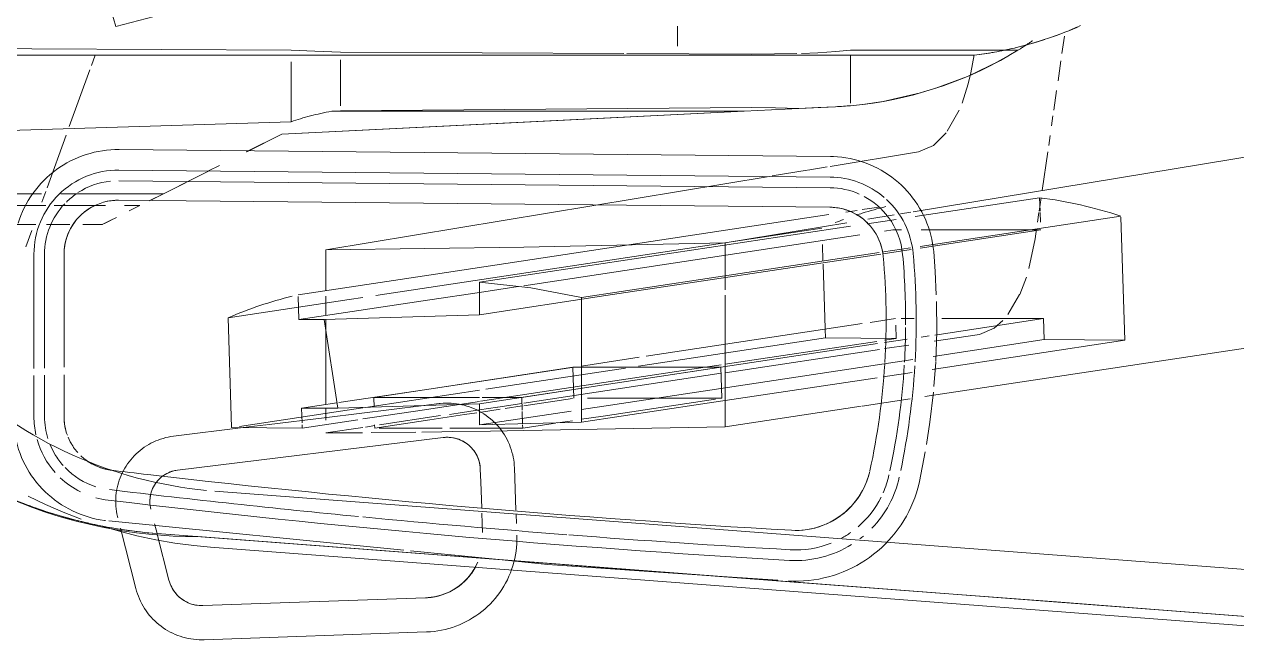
# Model space of a CAD drawing. Header units: inches. Extents: x -1221 to 179, y -822 to 880.
# Drawn here: x 75.6 to 82.24, y -364.46 to -361.09 of the extents above; entities that cross this region are included whole.
import ezdxf

# ---------------------------------------------------------------- set-up
doc = ezdxf.new("R2010")
doc.units = ezdxf.units.IN
doc.header["$MEASUREMENT"] = 0
doc.layers.add('X1$0$I-FURN', color=30, linetype='Continuous', lineweight=9)

# ---------------------------------------------------------------- blocks, each defined once
blk = doc.blocks.new('X1$0$Allsteel Seating Acuity Work-Conference Chair1 - Fully Adj_ Arms_ Mesh Back-V34-FIRST FLOOR POWER _ SIGNAL')
at = {"layer": 'X1$0$I-FURN'}
for p, q in [((11.4298, 2.5922), (11.0889, 4.849)), ((10.0895, 4.5154), (10.4181, 2.5277)), ((11.9474, -1.2944), (12.3946, 4.578)), ((12.3946, 4.578), (11.9474, -1.2944)), ((12.2541, -1.3178), (12.7014, 4.5547)), ((12.6375, 4.3995), (12.6247, 4.2318)), ((12.6247, 4.2318), (12.1799, -1.6096)), ((10.6074, 2.5676), (10.4416, 3.6653)), ((10.4472, 3.6655), (11.1215, 3.6869)), ((11.1215, 3.6869), (11.118, 3.2453)), ((11.2808, 2.6321), (11.1215, 3.6869)), ((9.4552, 3.3566), (9.5511, 3.3429)), ((9.5918, 3.3371), (9.7007, 3.3214)), ((9.7537, 3.3137), (9.862, 3.2981)), ((9.8931, 3.2936), (9.9477, 3.2857)), ((9.9997, 3.2782), (10.0539, 3.2703)), ((10.0895, 3.2652), (10.3013, 3.2345)), ((10.4137, 3.223), (10.3407, 3.2207)), ((10.4436, 2.5392), (10.3407, 3.2207)), ((10.3421, 3.2286), (10.4145, 3.2181)), ((10.4737, 3.2249), (10.4214, 3.2232)), ((10.4225, 3.217), (10.4746, 3.2094)), ((10.5112, 3.2041), (10.5656, 3.1963)), ((10.5174, 2.5726), (10.5174, 3.2263)), ((10.617, 2.5668), (10.5174, 3.2263)), ((10.5656, 3.1963), (10.7288, 3.1623)), ((11.118, 3.2453), (11.0027, 3.2417)), ((11.0027, 3.2417), (11.0027, 2.6855)), ((11.0926, 2.6464), (11.0027, 3.2417)), ((11.2098, 2.6375), (11.118, 3.2453)), ((10.7753, 3.1483), (10.8699, 3.1116)), ((10.8713, 3.1109), (10.9809, 3.0468)), ((11.0131, 3.0198), (11.0553, 2.9718)), ((11.0553, 2.9718), (11.0889, 2.8908)), ((9.6563, 2.8444), (9.5587, 2.8615)), ((11.0889, 2.8908), (11.1262, 2.6439)), ((9.9766, 2.7148), (9.862, 2.7797)), ((11.0752, 2.6574), (10.9099, 2.6566)), ((11.2381, 2.6518), (11.0752, 2.6574)), ((11.104, 2.5715), (11.0971, 2.6166)), ((11.3749, 2.6416), (11.2404, 2.6517)), ((11.895, 2.5629), (11.7328, 2.5949)), ((10.1693, 2.0747), (10.0895, 2.5572)), ((11.0027, 2.5336), (11.0027, 2.4628)), ((11.4764, 0.8724), (11.2264, 2.5274)), ((11.3214, 2.3633), (11.2974, 2.5221)), ((10.4202, 2.5152), (10.4295, 2.4591)), ((10.5174, 2.4162), (10.5174, 2.4646)), ((10.6379, 2.3655), (10.6156, 2.5131)), ((10.6475, 2.3649), (10.6244, 2.5175)), ((11.1342, 2.3712), (11.1155, 2.4953)), ((11.1473, 2.5045), (11.1673, 2.3717)), ((11.4815, 2.2498), (11.4418, 2.5124)), ((10.2282, 2.4117), (10.2149, 2.393)), ((10.4353, 2.424), (10.4589, 2.281)), ((10.4833, 2.2762), (10.4592, 2.4359)), ((10.5241, 2.3719), (10.5174, 2.4162)), ((11.0236, 2.2933), (11.0027, 2.4315)), ((11.0383, 2.4327), (11.1116, 2.435)), ((11.1116, 2.435), (11.1086, 2.0481)), ((11.1116, 2.435), (11.1213, 2.371)), ((12.1767, 2.4298), (12.1546, 2.4465)), ((10.1906, 2.3541), (10.1796, 2.334)), ((10.4059, 2.2498), (10.3919, 2.3428)), ((10.789, 1.3648), (10.6414, 2.3425)), ((10.8768, 0.8467), (10.6495, 2.3513)), ((11.1275, 2.3297), (11.253, 1.499)), ((11.3659, 0.8374), (11.1398, 2.334)), ((11.1714, 2.345), (11.2991, 1.499)), ((11.4722, 1.3648), (11.3263, 2.3309)), ((10.1372, 2.2276), (10.1313, 2.2055)), ((10.4196, 2.159), (10.4102, 2.2212)), ((10.8224, 0.3969), (10.5444, 2.2373)), ((11.2089, 1.0664), (11.0302, 2.2498)), ((11.5949, 1.499), (11.4825, 2.2433)), ((10.4781, 2.1652), (10.5882, 1.499)), ((10.7015, 0.8315), (10.497, 2.1858)), ((10.115, 2.0752), (10.0769, -1.8177)), ((10.1895, 1.9522), (10.172, 2.0581)), ((10.1897, -1.8188), (10.2278, 2.0741)), ((10.2857, 2.0735), (10.2476, -1.8194)), ((10.3545, -1.8204), (10.3926, 2.0725)), ((10.3926, 2.0725), (10.3545, -1.8204)), ((10.3926, 2.0725), (10.3545, -1.8204)), ((10.7679, -0.1471), (10.4334, 2.0676)), ((10.8757, -0.4131), (10.5069, 2.0291)), ((10.6878, 2.0348), (10.5962, 2.0319)), ((11.0578, 2.0465), (10.7047, 2.0353)), ((11.1086, 2.0481), (11.0609, 2.0466)), ((11.263, 1.0255), (11.1086, 2.0481)), ((10.2217, 1.7574), (10.1901, 1.9487)), ((10.6258, -0.6865), (10.2245, 1.7405)), ((12.407, 1.3724), (12.4354, 1.7882)), ((10.5882, 1.499), (10.8445, 1.499)), ((10.8752, 1.499), (11.5949, 1.499)), ((11.2561, 1.4784), (11.2694, 1.3906)), ((11.2694, 1.4764), (11.4381, 1.4817)), ((11.2694, 0.6662), (11.2694, 1.4764)), ((11.2694, 1.4764), (11.3659, 0.8374)), ((11.3024, 1.4774), (11.4656, 0.3969)), ((11.4381, 1.4817), (11.4381, 0.7457)), ((11.5363, 0.8315), (11.4435, 1.4462)), ((10.8875, 0.7126), (10.789, 1.3648)), ((11.2694, 1.3906), (11.4552, 0.1602)), ((11.5707, 0.7126), (11.4722, 1.3648)), ((11.2623, 0.7126), (11.2145, 1.0295)), ((11.3893, 0.1894), (11.2738, 0.9542)), ((11.5005, 0.7126), (11.4764, 0.8724)), ((10.8038, 0.154), (10.7015, 0.8315)), ((10.9814, 0.154), (10.8768, 0.8467)), ((11.4691, 0.154), (11.3659, 0.8374)), ((11.3659, 0.8374), (11.434, 0.3862)), ((11.5543, 0.7126), (11.5363, 0.8315)), ((11.5707, 0.7126), (10.8875, 0.7126)), ((11.3922, -0.1471), (11.2684, 0.6723)), ((11.4381, 0.6716), (11.2694, 0.6662)), ((11.2694, 0.6662), (11.3922, -0.1471)), ((11.5849, 0.154), (11.5707, 0.7126)), ((11.4394, 0.6633), (11.4796, 0.3969)), ((11.5848, 0.1548), (11.5091, 0.6556)), ((11.574, 0.582), (11.5617, 0.6634)), ((11.6028, 0.3916), (11.5757, 0.5712)), ((10.859, 0.154), (10.827, 0.3659)), ((11.5041, 0.3884), (11.434, 0.3862)), ((11.434, 0.3862), (11.434, 0.1696)), ((11.4671, 0.3873), (11.487, 0.2555)), ((11.481, 0.3877), (11.4949, 0.2959)), ((11.5789, 0.3908), (11.5118, 0.3887)), ((11.6028, 0.3916), (11.5848, 0.391)), ((11.6028, 0.1118), (11.6028, 0.3916)), ((12.0523, 0.3543), (11.8206, 0.3462)), ((12.1242, 0.3568), (12.073, 0.355)), ((12.236, 0.3586), (12.2155, 0.3593)), ((12.297, 0.3515), (12.2767, 0.3547)), ((12.317, 0.3475), (12.297, 0.3515)), ((12.3369, 0.3427), (12.317, 0.3475)), ((11.499, 0.2686), (11.5163, 0.154)), ((11.4872, 0.2538), (11.5023, 0.154)), ((11.542, 0.2029), (11.5332, 0.1911)), ((11.6219, 0.0091), (11.619, 0.2158)), ((12.2746, -0.2237), (12.3209, 0.2423)), ((10.8038, 0.154), (10.9814, 0.154)), ((10.9001, -0.1176), (10.859, 0.154)), ((10.9814, 0.154), (11.0083, -0.6948)), ((11.4817, -0.4224), (11.3946, 0.154)), ((11.434, 0.154), (11.434, -0.4239)), ((11.4561, 0.154), (11.4725, 0.0455)), ((11.4691, 0.154), (11.5849, 0.154)), ((11.4936, -0.6215), (11.4691, 0.154)), ((11.5023, 0.154), (11.5198, 0.0379)), ((11.5172, 0.1664), (11.5099, 0.1536)), ((11.5184, 0.1403), (11.5287, 0.0718)), ((11.5849, 0.154), (11.5848, 0.1548)), ((11.8963, 0.1617), (11.8272, 0.1593)), ((11.8272, 0.1593), (11.8963, 0.1617)), ((11.8272, 0.1593), (11.8963, 0.1617)), ((11.8963, 0.1617), (11.8272, 0.1593)), ((12.0386, 0.1667), (11.8982, 0.1618)), ((11.8982, 0.1618), (12.0386, 0.1667)), ((11.8982, 0.1618), (12.0386, 0.1667)), ((12.0386, 0.1667), (11.8982, 0.1618)), ((12.1231, 0.1696), (12.069, 0.1678)), ((12.069, 0.1678), (12.1231, 0.1696)), ((12.069, 0.1678), (12.1231, 0.1696)), ((12.1231, 0.1696), (12.069, 0.1678)), ((12.1746, 0.1714), (12.1239, 0.1697)), ((12.1239, 0.1697), (12.1746, 0.1714)), ((12.1239, 0.1697), (12.1746, 0.1714)), ((12.1746, 0.1714), (12.1239, 0.1697)), ((11.5287, 0.0718), (11.5573, -0.1176)), ((11.6028, -0.0083), (11.6028, 0.1118)), ((11.469, 0.0284), (11.4673, 0.0138)), ((11.4713, 0.0429), (11.469, 0.0284)), ((11.4742, 0.0574), (11.4713, 0.0429)), ((11.4725, 0.0455), (11.489, -0.0637)), ((11.5198, 0.0379), (11.527, -0.0093)), ((11.6226, -0.0505), (11.6219, 0.0091)), ((11.4657, -0.0156), (11.4657, -0.0303)), ((11.4657, -0.0303), (11.4664, -0.045)), ((11.4664, -0.045), (11.4676, -0.0597)), ((11.4676, -0.0597), (11.4684, -0.0663)), ((11.4684, -0.0663), (11.4787, -0.1504)), ((11.489, -0.0637), (11.5016, -0.1471)), ((11.5343, -0.0582), (11.5848, -0.3921)), ((11.6028, -0.3936), (11.6028, -0.0498)), ((11.624, -0.1611), (11.6226, -0.0505)), ((11.654, -0.0435), (11.8325, -1.4976)), ((11.8325, -1.4976), (11.654, -0.0435)), ((11.8325, -1.4976), (11.654, -0.0435)), ((11.654, -0.0435), (11.8325, -1.4976)), ((11.0083, -0.8342), (10.9001, -0.1176)), ((11.5573, -0.1176), (11.6028, -0.4186)), ((10.8723, -0.8385), (10.7679, -0.1471)), ((11.4628, -0.6143), (11.3922, -0.1471)), ((11.3922, -0.1471), (11.434, -0.4239)), ((11.4787, -0.1504), (11.5439, -0.681)), ((11.5016, -0.1471), (11.5429, -0.4205)), ((11.627, -0.4388), (11.6244, -0.194)), ((12.5745, -1.3588), (12.532, -0.141)), ((12.532, -0.141), (12.5745, -1.3588)), ((12.532, -0.141), (12.5745, -1.3588)), ((12.5745, -1.3588), (12.532, -0.141)), ((12.7614, -1.3522), (12.7189, -0.1345)), ((12.1105, -1.8749), (12.2711, -0.2587)), ((11.434, -0.4239), (11.4873, -0.4222)), ((11.4888, -0.4696), (11.4817, -0.4224)), ((11.5429, -0.4205), (11.5524, -0.4833)), ((11.5848, -0.4191), (11.6028, -0.4186)), ((11.5888, -0.419), (11.5964, -0.4689)), ((10.8978, -0.5595), (10.8863, -0.4833)), ((11.5039, -0.5695), (11.4909, -0.4833)), ((11.5567, -0.512), (11.6025, -0.8154)), ((11.5985, -0.4833), (11.6292, -0.6865)), ((11.6292, -0.6865), (11.6275, -0.4854)), ((10.9977, -1.2213), (10.8978, -0.5595)), ((11.5928, -1.1583), (11.5039, -0.5695)), ((11.0083, -0.6948), (11.4936, -0.6215)), ((11.4936, -0.8188), (11.4645, -0.6259)), ((11.4936, -0.8188), (11.4936, -0.6215)), ((10.6258, -0.6865), (10.8494, -0.6865)), ((10.8806, -0.6865), (10.986, -0.6865)), ((11.008, -0.6865), (11.4737, -0.6865)), ((11.0083, -0.6948), (11.0083, -0.8342)), ((11.4936, -0.6865), (11.559, -0.6865)), ((11.5439, -0.681), (11.5844, -1.0112)), ((11.0083, -0.8342), (10.881, -0.8382)), ((11.5732, -0.8163), (11.4936, -0.8188)), ((11.6025, -0.8154), (11.5848, -0.8159)), ((11.5995, -1.2022), (11.6025, -0.8154)), ((11.5848, -1.0141), (11.6, -1.138)), ((11.6, -1.138), (11.6469, -1.5204)), ((10.9977, -1.2213), (11.5995, -1.2022)), ((12.1827, -1.6093), (12.435, -1.545)), ((12.435, -1.545), (12.1827, -1.6093)), ((12.435, -1.545), (12.1827, -1.6093)), ((12.1827, -1.6093), (12.435, -1.545)), ((12.1267, -1.6236), (12.1799, -1.61)), ((12.1799, -1.61), (12.1267, -1.6236)), ((12.1799, -1.61), (12.1267, -1.6236)), ((12.1267, -1.6236), (12.1799, -1.61)), ((11.8226, -1.7873), (11.8352, -1.7943)), ((12.1502, -1.8106), (12.4812, -1.7262)), ((11.8352, -1.7943), (11.848, -1.8008)), ((11.9016, -1.8215), (11.9155, -1.8253)), ((11.9155, -1.8253), (11.9295, -1.8286)), ((12.1081, -1.8981), (12.1089, -1.8914)), ((12.0628, -2.1234), (12.1011, -2.0247)), ((11.2682, -2.1191), (10.6503, -2.1191)), ((10.6503, -2.1191), (11.2682, -2.1191)), ((10.6503, -2.1191), (11.2682, -2.1191)), ((11.5396, -2.1191), (11.3112, -2.1191)), ((11.3112, -2.1191), (11.5396, -2.1191)), ((11.3112, -2.1191), (11.5396, -2.1191)), ((10.6503, -2.2261), (11.2736, -2.2261)), ((11.3128, -2.2261), (11.5396, -2.2261)), ((11.9346, -2.239), (11.9509, -2.2228)), ((10.6503, -2.284), (11.2765, -2.284)), ((11.3137, -2.284), (11.5396, -2.284))]:
    blk.add_line(p, q, dxfattribs=at)
at = {"layer": 'X1$0$I-FURN', "lineweight": 13}
for p, q in [((12.1969, -1.3862), (12.663, 4.7339)), ((9.4249, 3.382), (9.4053, 3.4285)), ((9.4632, 3.2805), (9.443, 3.336)), ((9.4938, 3.185), (9.4738, 3.2493)), ((9.5202, 3.0858), (9.4938, 3.185)), ((9.5367, 3.0109), (9.5237, 3.0711)), ((9.5332, 3.0243), (9.5332, 3.1013)), ((9.5332, 2.1861), (9.5332, 3.0243)), ((9.5606, 2.8632), (9.545, 2.9668)), ((9.5606, 2.2498), (9.5606, 2.8632)), ((9.5606, 2.8632), (9.5606, 0.9451)), ((9.7408, 2.6531), (9.676, 2.8252)), ((9.8298, 2.2515), (9.813, 2.3642)), ((9.5606, 2.1861), (9.5606, 2.2497)), ((9.8232, 2.1861), (9.5606, 2.1861)), ((9.5606, 2.1082), (9.5606, 2.1826)), ((9.5606, 2.0106), (9.5606, 2.1053)), ((9.8523, 1.9024), (9.8424, 2.1033)), ((9.5606, 1.9084), (9.5606, 2.0012)), ((9.5606, 1.7693), (9.5606, 1.8884)), ((9.8671, 1.6037), (9.8523, 1.9024)), ((9.8523, 1.9024), (9.8671, 1.6037)), ((9.5606, 1.2379), (9.5606, 1.766)), ((9.5504, 0.9607), (9.5536, 1.6421)), ((9.8473, 1.6421), (9.8649, -0.6061)), ((9.9923, -0.9273), (9.8671, 1.6037)), ((9.8671, -0.6542), (9.8671, 1.6037)), ((9.5112, 1.2379), (9.401, 1.2379)), ((9.5606, -0.4746), (9.5606, 1.2379)), ((9.5428, -0.6061), (9.5503, 0.9451)), ((9.5606, 0.9451), (9.5606, -3.4708)), ((9.5606, -0.6061), (9.5606, -0.4833)), ((9.5606, -0.7409), (9.5606, -0.6087)), ((9.8371, -0.6061), (9.5856, -0.6061)), ((9.5606, -0.8683), (9.5606, -0.7487)), ((9.5246, -2.296), (9.5321, -0.8768)), ((9.5606, -2.0042), (9.5606, -0.8768)), ((9.9247, -0.8768), (9.5965, -0.8768)), ((9.9247, -0.8768), (10.003, -3.3609)), ((9.9923, -0.9273), (10.0902, -1.1215)), ((10.0886, -1.1184), (9.9923, -0.9273)), ((10.1941, -1.3278), (10.1638, -1.2675)), ((10.1646, -1.2691), (10.1941, -1.3278)), ((10.1945, -1.3285), (10.3569, -1.651)), ((10.3189, -1.5756), (10.1945, -1.3285)), ((10.3563, -1.6497), (10.3189, -1.5756)), ((10.3189, -2.1375), (10.3189, -1.5756)), ((9.4027, -1.8357), (9.3482, -1.6268)), ((10.3834, -1.7035), (10.4128, -1.7619)), ((10.3834, -1.789), (10.3834, -1.7035)), ((10.3834, -1.9498), (10.3834, -1.8917)), ((10.4863, -1.9078), (10.4765, -1.8884)), ((10.4865, -2.0155), (10.4865, -1.9083)), ((9.6165, -1.9697), (9.5606, -1.9495)), ((9.5606, -1.9495), (9.6165, -1.9697)), ((9.9502, -2.0903), (9.6409, -1.9785)), ((9.6409, -1.9785), (9.9502, -2.0903)), ((10.3834, -2.1726), (10.3834, -1.9498)), ((9.5606, -2.8327), (9.5606, -2.0042)), ((10.2857, -2.2115), (9.9975, -2.1074)), ((9.9975, -2.1074), (10.2857, -2.2115)), ((10.4865, -2.2157), (10.4865, -2.0873)), ((10.3642, -2.2399), (10.3063, -2.219)), ((10.3063, -2.219), (10.3642, -2.2399)), ((10.3189, -3.3111), (10.3189, -2.2428)), ((10.3834, -2.2838), (10.3834, -2.2183)), ((10.3834, -3.1764), (10.3834, -2.2838)), ((10.4865, -2.329), (10.4865, -2.2743)), ((10.6094, -2.3285), (10.5198, -2.2961)), ((10.5198, -2.2961), (10.6094, -2.3285)), ((10.4865, -3.2638), (10.4865, -2.329))]:
    blk.add_line(p, q, dxfattribs=at)
at = {"layer": 'X1$0$I-FURN', "flags": 128}
for points in [[(12.1799, -1.6096), (12.2734, -0.3811), (12.3595, 0.7487), (12.4363, 1.7575), (12.5024, 2.6256), (12.5565, 3.336), (12.5976, 3.8749), (12.6247, 4.2318), (12.6375, 4.3995)], [(9.8231, 2.7958), (9.7169, 2.83), (9.6563, 2.8444)], [(10.0895, 2.5572), (10.0539, 2.6392), (9.9847, 2.7087)], [(10.8723, 2.6549), (10.7448, 2.6491), (10.636, 2.6406)], [(10.459, 2.5951), (10.4382, 2.5855), (10.4177, 2.5751), (10.3977, 2.5639), (10.3782, 2.5518), (10.3592, 2.5391), (10.3407, 2.5255), (10.3227, 2.5112), (10.3053, 2.4963), (10.2886, 2.4806), (10.2725, 2.4643), (10.257, 2.4473), (10.2423, 2.4298), (10.2282, 2.4117)], [(10.636, 2.6406), (10.6132, 2.638), (10.5905, 2.6346), (10.568, 2.6302), (10.5457, 2.6249), (10.5236, 2.6188), (10.5017, 2.6118), (10.4802, 2.6039), (10.459, 2.5951)], [(11.6917, 2.6013), (11.5695, 2.6204), (11.4053, 2.6393)], [(11.9309, 2.5541), (11.904, 2.5609), (11.895, 2.5629)], [(12.0096, 2.5273), (11.9837, 2.5372), (11.9575, 2.5462), (11.9309, 2.5541)], [(12.1084, 2.4773), (12.0845, 2.4912), (12.06, 2.5043), (12.035, 2.5163), (12.0096, 2.5273)], [(12.1546, 2.4465), (12.1318, 2.4624), (12.1084, 2.4773)], [(10.2149, 2.393), (10.2023, 2.3738), (10.1906, 2.3541)], [(12.2188, 2.3937), (12.1981, 2.4122), (12.1767, 2.4298)], [(12.4393, 1.8459), (12.4403, 1.8736), (12.4403, 1.9013), (12.4391, 1.929), (12.4368, 1.9567), (12.4334, 1.9842), (12.4289, 2.0116), (12.4233, 2.0387), (12.4167, 2.0656), (12.4089, 2.0923), (12.4001, 2.1185), (12.3903, 2.1445), (12.3794, 2.17), (12.3676, 2.195), (12.3547, 2.2196), (12.3408, 2.2436), (12.3261, 2.2671), (12.3103, 2.2899), (12.2937, 2.3121), (12.2762, 2.3336), (12.2579, 2.3544), (12.2387, 2.3745), (12.2188, 2.3937)], [(10.1796, 2.334), (10.1694, 2.3134), (10.1601, 2.2925), (10.1516, 2.2712)], [(10.1516, 2.2712), (10.144, 2.2495), (10.1372, 2.2276)], [(10.1313, 2.2055), (10.1263, 2.1831), (10.1223, 2.1605), (10.1191, 2.1378), (10.1168, 2.115), (10.1154, 2.0921), (10.115, 2.0752)], [(10.5882, 1.499), (10.6117, 0.3969), (10.6258, -0.6865)], [(11.619, 0.2158), (11.6163, 0.3969), (11.5949, 1.499)], [(12.3209, 0.2423), (12.3494, 0.5289), (12.407, 1.3724)], [(10.8875, 0.7126), (10.8347, 0.4358), (10.8038, 0.154)], [(11.8206, 0.3462), (11.806, 0.3454), (11.7913, 0.344), (11.7767, 0.342), (11.7622, 0.3395), (11.7479, 0.3363), (11.7336, 0.3326), (11.7196, 0.3283), (11.7057, 0.3235), (11.692, 0.3181), (11.6785, 0.3122), (11.6653, 0.3057), (11.6523, 0.2987), (11.6397, 0.2912), (11.6273, 0.2832), (11.6153, 0.2747), (11.6036, 0.2658), (11.5923, 0.2564), (11.5848, 0.2495)], [(12.2155, 0.3593), (12.1951, 0.3592), (12.1896, 0.3591)], [(12.2767, 0.3547), (12.2564, 0.357), (12.236, 0.3586)], [(12.3761, 0.3308), (12.3566, 0.3372), (12.3369, 0.3427)], [(12.7189, -0.1345), (12.7177, -0.1141), (12.7158, -0.0937), (12.713, -0.0734), (12.7095, -0.0532), (12.7051, -0.0332), (12.7, -0.0134), (12.694, 0.0061), (12.6873, 0.0255), (12.6798, 0.0445), (12.6715, 0.0633), (12.6625, 0.0816), (12.6528, 0.0997), (12.6424, 0.1173), (12.6312, 0.1344), (12.6194, 0.1512), (12.607, 0.1674), (12.5939, 0.1831), (12.5801, 0.1983), (12.5658, 0.2129), (12.5509, 0.227), (12.5355, 0.2404), (12.5195, 0.2532), (12.503, 0.2654), (12.4861, 0.2768), (12.4687, 0.2877), (12.4509, 0.2977), (12.4327, 0.3071), (12.4142, 0.3158), (12.3953, 0.3237), (12.3761, 0.3308)], [(11.5709, 0.2362), (11.5608, 0.2255), (11.5512, 0.2144), (11.542, 0.2029)], [(11.5848, 0.2495), (11.5814, 0.2465), (11.5709, 0.2362)], [(11.5099, 0.1536), (11.5032, 0.1405), (11.497, 0.1272), (11.4913, 0.1136), (11.4862, 0.0998), (11.4816, 0.0858), (11.4776, 0.0717), (11.4742, 0.0574)], [(11.5332, 0.1911), (11.525, 0.1789), (11.5172, 0.1664)], [(11.4673, 0.0138), (11.4662, -0.0009), (11.4657, -0.0156)], [(12.1355, -1.9246), (12.1657, -1.8233), (12.192, -1.7207), (12.214, -1.6172), (12.232, -1.513), (12.2457, -1.408), (12.2541, -1.3178)], [(12.4812, -1.7262), (12.4956, -1.7222), (12.5097, -1.7177), (12.5237, -1.7125), (12.5375, -1.7069), (12.5511, -1.7007), (12.5643, -1.6939), (12.5774, -1.6867), (12.5901, -1.6789), (12.6024, -1.6706), (12.6145, -1.6618), (12.6262, -1.6526), (12.6375, -1.6429), (12.6484, -1.6327), (12.6588, -1.6221), (12.6689, -1.6111), (12.6785, -1.5998), (12.6877, -1.588), (12.6963, -1.5759), (12.7045, -1.5634), (12.7122, -1.5507), (12.7193, -1.5376), (12.726, -1.5242), (12.7321, -1.5106), (12.7376, -1.4968), (12.7426, -1.4828), (12.747, -1.4685), (12.7508, -1.4542), (12.7541, -1.4396), (12.7568, -1.425), (12.7589, -1.4102), (12.7604, -1.3954), (12.7613, -1.3805), (12.7616, -1.3656), (12.7614, -1.3522)], [(11.6469, -1.5204), (11.649, -1.5347), (11.6516, -1.5488), (11.6547, -1.5628), (11.6585, -1.5767), (11.6628, -1.5905), (11.6676, -1.604), (11.673, -1.6174), (11.6789, -1.6305), (11.6853, -1.6434), (11.6922, -1.656), (11.6996, -1.6683), (11.7075, -1.6804), (11.7159, -1.6921), (11.7248, -1.7034), (11.7341, -1.7144), (11.7438, -1.725), (11.7539, -1.7352), (11.7645, -1.745), (11.7754, -1.7544), (11.7867, -1.7633), (11.7983, -1.7718), (11.8103, -1.7797), (11.8226, -1.7873)], [(10.0769, -1.8177), (10.0771, -1.8407), (10.0783, -1.8636), (10.0804, -1.8864), (10.0833, -1.9091), (10.0872, -1.9317), (10.092, -1.9542), (10.0977, -1.9764), (10.1042, -1.9984), (10.1117, -2.0201)], [(11.848, -1.8008), (11.8611, -1.8067), (11.8744, -1.8122)], [(11.8744, -1.8122), (11.8879, -1.8171), (11.9016, -1.8215)], [(11.9295, -1.8286), (11.9437, -1.8313), (11.9579, -1.8334), (11.9722, -1.835), (11.9866, -1.8359)], [(11.9866, -1.8359), (12.0009, -1.8363), (12.0153, -1.8362)], [(12.0153, -1.8362), (12.0297, -1.8354), (12.044, -1.8341), (12.0583, -1.8322), (12.0725, -1.8298)], [(12.0725, -1.8298), (12.0866, -1.8268), (12.093, -1.8252)], [(12.074, -2.0311), (12.0819, -2.0096), (12.0889, -1.9877), (12.095, -1.9656), (12.1003, -1.9433), (12.1046, -1.9208), (12.1081, -1.8981)], [(10.1117, -2.0201), (10.12, -2.0414), (10.1291, -2.0625), (10.1391, -2.0831), (10.1499, -2.1034), (10.1615, -2.1231), (10.1739, -2.1425), (10.187, -2.1612)], [(12.0557, -2.0732), (12.0653, -2.0523), (12.074, -2.0311)], [(11.9746, -2.3157), (12.0206, -2.2204), (12.0628, -2.1234)], [(11.9815, -2.1887), (11.9958, -2.1707), (12.0093, -2.1522), (12.0221, -2.1331), (12.0341, -2.1136), (12.0453, -2.0936), (12.0557, -2.0732)], [(10.187, -2.1612), (10.2009, -2.1795), (10.2155, -2.1972), (10.2308, -2.2143)], [(11.9509, -2.2228), (11.9665, -2.2061), (11.9815, -2.1887)], [(10.2308, -2.2143), (10.2468, -2.2307), (10.2634, -2.2465), (10.2806, -2.2617), (10.2984, -2.2761)], [(11.5396, -2.3967), (11.5625, -2.3963), (11.5854, -2.3949), (11.6082, -2.3926), (11.6309, -2.3894), (11.6535, -2.3853), (11.6759, -2.3803), (11.698, -2.3744), (11.7199, -2.3676), (11.7416, -2.36), (11.7629, -2.3515), (11.7838, -2.3421), (11.8043, -2.3319), (11.8245, -2.3209), (11.8441, -2.3092), (11.8633, -2.2966), (11.882, -2.2833), (11.9001, -2.2692), (11.9177, -2.2544), (11.9346, -2.239)], [(10.2984, -2.2761), (10.3168, -2.2898), (10.3357, -2.3028), (10.3552, -2.315), (10.3751, -2.3264), (10.3954, -2.337), (10.4161, -2.3468), (10.4373, -2.3557), (10.4587, -2.3638), (10.4805, -2.371)]]:
    blk.add_lwpolyline(points, dxfattribs=at)
at = {"layer": 'X1$0$I-FURN', "lineweight": 13, "flags": 128}
for points in [[(9.5246, 3.1152), (9.5289, 3.1083), (9.5332, 3.1013)], [(9.676, 2.8252), (9.5885, 3.0058), (9.5608, 3.0551)], [(9.813, 2.3642), (9.7664, 2.5689), (9.7524, 2.6164)], [(9.5501, 1.9178), (9.5466, 2.006), (9.5406, 2.1054), (9.5332, 2.1861)], [(9.8424, 2.1033), (9.847, 2.0093), (9.8523, 1.9024)], [(9.5536, 1.6421), (9.5532, 1.7691), (9.5508, 1.8922)], [(9.8523, 1.9024), (9.848, 1.7745), (9.8473, 1.6421)], [(9.8671, 1.6037), (9.9303, 0.3273), (9.9923, -0.9273)], [(9.5321, -0.8768), (9.5383, -0.7472), (9.5428, -0.6061)], [(9.8649, -0.6061), (9.866, -0.6303), (9.8671, -0.6542)], [(9.3178, -1.8601), (9.3599, -1.8478), (9.4027, -1.8357)], [(10.4765, -1.8884), (10.4658, -1.8672), (10.4481, -1.8321)], [(10.4627, -1.861), (10.4817, -1.8986), (10.4863, -1.9078)], [(9.5035, -3.4641), (9.5096, -3.2563), (9.5195, -2.7839), (9.5246, -2.296)]]:
    blk.add_lwpolyline(points, dxfattribs=at)
at = {"layer": 'X1$0$I-FURN', "lineweight": 13}
for centre, radius, start, end in [((11.049, 3.1641), 2.7152, 93.15632, 178.03044), ((7.7414, 1.9993), 2.1036, 6.93552, 31.59273), ((7.7414, 1.9993), 2.1036, 5.09348, 6.87026), ((9.5606, -1.3862), 2.6363, 270, 360)]:
    blk.add_arc(centre, radius, start, end, dxfattribs=at)
at = {"layer": 'X1$0$I-FURN'}
for centre, radius, start, end in [((10.6884, 2.0696), 0.4606, 95.24726, 137.34308), ((11.0139, -1.475), 4.0201, 86.77765, 95.24726), ((11.0139, -1.475), 4.0201, 78.20697, 86.46899), ((10.6884, 2.0696), 0.4027, 95.24726, 126.48152), ((11.0139, -1.475), 3.9623, 89.68136, 95.24726), ((11.0139, -1.475), 3.9623, 86.71775, 89.46944), ((11.0139, -1.475), 3.9623, 78.01135, 86.46899), ((10.6884, 2.0696), 0.4027, 126.62736, 151.84789), ((11.7472, 1.8856), 0.5225, 66.37833, 77.69072), ((11.7472, 1.8856), 0.5804, 45.95797, 77.69072), ((10.6884, 2.0696), 0.4606, 139.31273, 179.43889), ((10.6884, 2.0696), 0.2958, 95.24726, 124.39914), ((10.6884, 2.0696), 0.2958, 95.24726, 122.8041), ((10.6884, 2.0696), 0.2958, 95.24726, 122.8041), ((11.0139, -1.475), 3.8553, 86.6024, 95.24726), ((11.0139, -1.475), 3.8553, 86.6024, 95.24726), ((11.0139, -1.475), 3.8553, 86.6024, 95.24726), ((11.0139, -1.475), 3.8553, 77.69072, 86.46899), ((11.0139, -1.475), 3.8553, 77.69072, 86.46899), ((11.0139, -1.475), 3.8553, 77.69072, 86.46899), ((11.7472, 1.8856), 0.5225, 40.85591, 63.40357), ((10.6884, 2.0696), 0.2958, 123.31114, 179.43889), ((10.6884, 2.0696), 0.2958, 137.34308, 151.65982), ((10.6884, 2.0696), 0.2958, 137.34308, 142.17418), ((10.6884, 2.0696), 0.2958, 123.31114, 137.34308), ((11.7472, 1.8856), 0.4156, 61.6322, 77.14199), ((11.7472, 1.8856), 0.4156, 61.6322, 77.14199), ((11.7472, 1.8856), 0.4156, 356.71575, 77.05888), ((10.6884, 2.0696), 0.4027, 156.01614, 179.43889), ((10.6884, 2.0696), 0.2958, 142.17418, 165.40696), ((11.7472, 1.8856), 0.4156, 50.69906, 57.96004), ((11.7472, 1.8856), 0.4156, 50.69906, 57.96004), ((11.7472, 1.8856), 0.5804, 37.20324, 39.68257), ((11.7472, 1.8856), 0.5804, 356.71575, 31.83825), ((10.6884, 2.0696), 0.2958, 159.03836, 179.43889), ((10.6884, 2.0696), 0.2958, 165.40696, 179.43889), ((11.7472, 1.8856), 0.4156, 37.20324, 46.32287), ((11.7472, 1.8856), 0.4156, 23.70741, 46.32287), ((11.7472, 1.8856), 0.4156, 23.70741, 37.20324), ((11.7472, 1.8856), 0.5225, 28.64565, 35.2154), ((11.7472, 1.8856), 0.5225, 356.71575, 21.78945), ((11.7472, 1.8856), 0.4156, 356.71575, 20.40644), ((11.7472, 1.8856), 0.4156, 356.71575, 20.40644), ((-48.2719, 5.3297), 60.5335, 353.36915, 356.715752), ((-48.2719, 5.3297), 60.5335, 353.36915, 356.715752), ((-48.2719, 5.3297), 60.5335, 353.36915, 356.715752), ((-48.2719, 5.3297), 60.6983, 353.180161, 356.714364), ((-48.2719, 5.3297), 60.6404, 355.567859, 356.715752), ((-48.2719, 5.3297), 60.6404, 354.498558, 355.558352), ((11.8335, -0.0214), 0.1808, 92, 187), ((11.8335, -0.0214), 0.1808, 119.14286, 132.71429), ((11.8335, -0.0214), 0.1808, 93.07008, 128.34303), ((11.8335, -0.0214), 0.1808, 93.07008, 128.34303), ((11.8335, -0.0214), 0.1808, 92, 119.14286), ((12.2074, -0.1524), 0.3247, 54.94505, 66.61689), ((12.2074, -0.1524), 0.3247, 2, 66.61689), ((12.2074, -0.1524), 0.3247, 2, 62), ((12.2074, -0.1524), 0.3247, 32, 62), ((11.8335, -0.0214), 0.1808, 139.5, 187), ((11.8335, -0.0214), 0.1808, 146.28571, 173.42857), ((11.8335, -0.0214), 0.1808, 132.71429, 146.28571), ((12.2074, -0.1524), 0.3247, 31.65134, 47), ((11.8335, -0.0214), 0.1808, 153.34502, 187), ((11.8335, -0.0214), 0.1808, 173.42857, 187), ((12.2074, -0.1524), 0.3247, 2, 23.70629), ((12.2074, -0.1524), 0.3247, 2, 17), ((-48.2719, 5.3297), 60.6404, 353.180161, 354.475984), ((9.6161, -1.1169), 2.338, 317.04272, 354.54206), ((9.6161, -1.1169), 2.338, 317.04272, 354.54206), ((12.3891, -1.3652), 0.1855, 284.31083, 2), ((12.3891, -1.3652), 0.1855, 284.31083, 2), ((12.3891, -1.3652), 0.1855, 336.10361, 2), ((12.3891, -1.3652), 0.1855, 336.10361, 2), ((12.3891, -1.3652), 0.1855, 310.20722, 336.10361), ((12.3891, -1.3652), 0.1855, 310.20722, 336.10361), ((12.004, -1.4766), 0.1728, 187, 214.80309), ((12.004, -1.4766), 0.1728, 187, 214.80309), ((12.004, -1.4766), 0.1728, 187, 208.47653), ((12.004, -1.4766), 0.1728, 187, 208.47653), ((12.3891, -1.3652), 0.1855, 284.31083, 310.20722), ((12.3891, -1.3652), 0.1855, 284.31083, 310.20722), ((12.004, -1.4766), 0.1728, 214.80309, 228.70464), ((12.004, -1.4766), 0.1728, 214.80309, 228.70464), ((12.004, -1.4766), 0.1728, 228.70464, 242.60619), ((12.004, -1.4766), 0.1728, 228.70464, 256.50773), ((12.004, -1.4766), 0.1728, 242.60619, 256.50773), ((12.004, -1.4766), 0.1728, 256.34873, 272.14063), ((12.004, -1.4766), 0.1728, 256.34873, 272.14063), ((12.004, -1.4766), 0.1728, 256.50773, 270.40928), ((12.004, -1.4766), 0.1728, 256.50773, 270.40928), ((12.004, -1.4766), 0.1728, 270.40928, 284.31083), ((12.004, -1.4766), 0.1728, 270.40928, 284.31083), ((9.5936, -1.4127), 2.5937, 347.50401, 355.64469), ((-48.2719, 5.3297), 60.5335, 353.180161, 353.36915), ((-48.2719, 5.3297), 60.5335, 353.180161, 353.36915), ((-48.2719, 5.3297), 60.5335, 353.180161, 353.36915), ((10.6503, -1.8233), 0.4606, 179.43889, 224.71945), ((10.6503, -1.8233), 0.2958, 179.43889, 192.3762), ((10.6503, -1.8233), 0.2958, 179.43889, 192.3762), ((10.6503, -1.8233), 0.2958, 179.43889, 211.60231), ((10.6503, -1.8233), 0.4027, 185.86125, 213.03616), ((11.5396, -1.8233), 0.2958, 325.45344, 353.18016), ((11.5396, -1.8233), 0.2958, 328.01139, 353.18016), ((11.5396, -1.8233), 0.2958, 339.3168, 353.18016), ((11.5396, -1.8233), 0.4606, 344.74682, 353.18016), ((10.6503, -1.8233), 0.2958, 205.3135, 218.2508), ((10.6503, -1.8233), 0.2958, 205.3135, 270), ((11.5396, -1.8233), 0.2958, 316.39605, 328.01139), ((11.5396, -1.8233), 0.2958, 325.45344, 339.3168), ((11.5396, -1.8233), 0.4027, 313.88239, 342.44909), ((9.5936, -1.4127), 2.5937, 343.71789, 347.31202), ((10.6503, -1.8233), 0.4027, 214.68608, 224.71945), ((10.6503, -1.8233), 0.2958, 231.1881, 270), ((11.5396, -1.8233), 0.2958, 297.72672, 311.59008), ((11.5396, -1.8233), 0.2958, 297.72672, 311.59008), ((11.5396, -1.8233), 0.4606, 316.60355, 333.38877), ((10.6503, -1.8233), 0.4027, 226.56823, 270), ((10.6503, -1.8233), 0.2958, 233.39955, 270), ((11.5396, -1.8233), 0.2958, 270, 290.1711), ((11.5396, -1.8233), 0.2958, 270, 283.86336), ((11.5396, -1.8233), 0.2958, 270, 283.86336), ((11.5396, -1.8233), 0.2958, 292.46416, 302.76384), ((10.6503, -1.8233), 0.4606, 224.71945, 270), ((11.5396, -1.8233), 0.4606, 285.68421, 311.59008), ((11.5396, -1.8233), 0.4027, 292.52507, 300.75581), ((11.5396, -1.8233), 0.4027, 300.85901, 311.59008), ((9.5936, -1.4127), 2.5937, 340.27429, 343.71789), ((11.5396, -1.8233), 0.4027, 270, 287.43357), ((11.5396, -1.8233), 0.4606, 270, 282.43872), ((9.5936, -1.4127), 2.5938, 337.021, 340.27429)]:
    blk.add_arc(centre, radius, start, end, dxfattribs=at)
for centre, start_param, end_param in [((13.2111, 3.0205), 2.719876, 2.895103), ((13.2111, 3.0205), 3.224537, 3.276865), ((13.2111, 3.0205), 3.276865, 3.289712), ((13.2111, 3.0205), 3.318757, 3.337456), ((13.702, -0.2299), 3.223984, 3.367985)]:
    blk.add_ellipse(centre, major_axis=(2.8634, 0.4325), ratio=0.886817, start_param=start_param, end_param=end_param, dxfattribs=at)
at = {"layer": 'X1$0$I-FURN', "lineweight": 13}
for points in [[(9.3981, 3.4448), (9.4491, 3.3307), (9.4909, 3.2093), (9.521, 3.0823)], [(9.521, 3.0823), (9.5296, 3.0463), (9.5448, 2.9737), (9.556, 2.9001), (9.5606, 2.8632)], [(9.8366, 2.1861), (9.8377, 2.1741), (9.8398, 2.1483), (9.8416, 2.1189), (9.8424, 2.1033)], [(9.8671, -0.6542), (9.8745, -0.6946), (9.8916, -0.772), (9.913, -0.8429), (9.9247, -0.8768)]]:
    blk.add_open_spline(points, degree=3, dxfattribs=at)
for points, knots in [([(9.4812, 3.1817), (9.4815, 3.1812), (9.4828, 3.1793), (9.4881, 3.1715), (9.4968, 3.1584), (9.5044, 3.1468), (9.5083, 3.1408), (9.5092, 3.1394), (9.5094, 3.1391)], [0.7142857, 0.7142857, 0.7142857, 0.7142857, 0.71875, 0.7321429, 0.7857143, 0.8392857, 0.8526786, 0.8571429, 0.8571429, 0.8571429, 0.8571429]), ([(9.5094, 3.1391), (9.5098, 3.1384), (9.5116, 3.1357), (9.5157, 3.1293), (9.5206, 3.1215), (9.5234, 3.117), (9.5246, 3.1152)], [0.8571429, 0.8571429, 0.8571429, 0.8571429, 0.8660714, 0.8928571, 0.9464286, 1, 1, 1, 1])]:
    blk.add_open_spline(points, degree=3, knots=knots, dxfattribs=at)
at = {"layer": 'X1$0$I-FURN'}
blk.add_open_spline([(11.9662, -2.4607), (12.0254, -2.3266), (12.1212, -2.048), (12.1687, -1.7565), (12.1799, -1.6096)], degree=3, dxfattribs=at)
blk = doc.blocks.new('X1')
at = {"layer": 'X1$0$I-FURN', "rotation": 269.9999999999997}
blk.add_blockref('X1$0$Allsteel Seating Acuity Work-Conference Chair1 - Fully Adj_ Arms_ Mesh Back-V34-FIRST FLOOR POWER _ SIGNAL', (77.9364, -351.7008), dxfattribs=at)

msp = doc.modelspace()

# ---------------------------------------------------------------- block references
at = {"color": 253}
msp.add_blockref('X1', (0, 0), dxfattribs=at)

doc.saveas('drawing.dxf')
